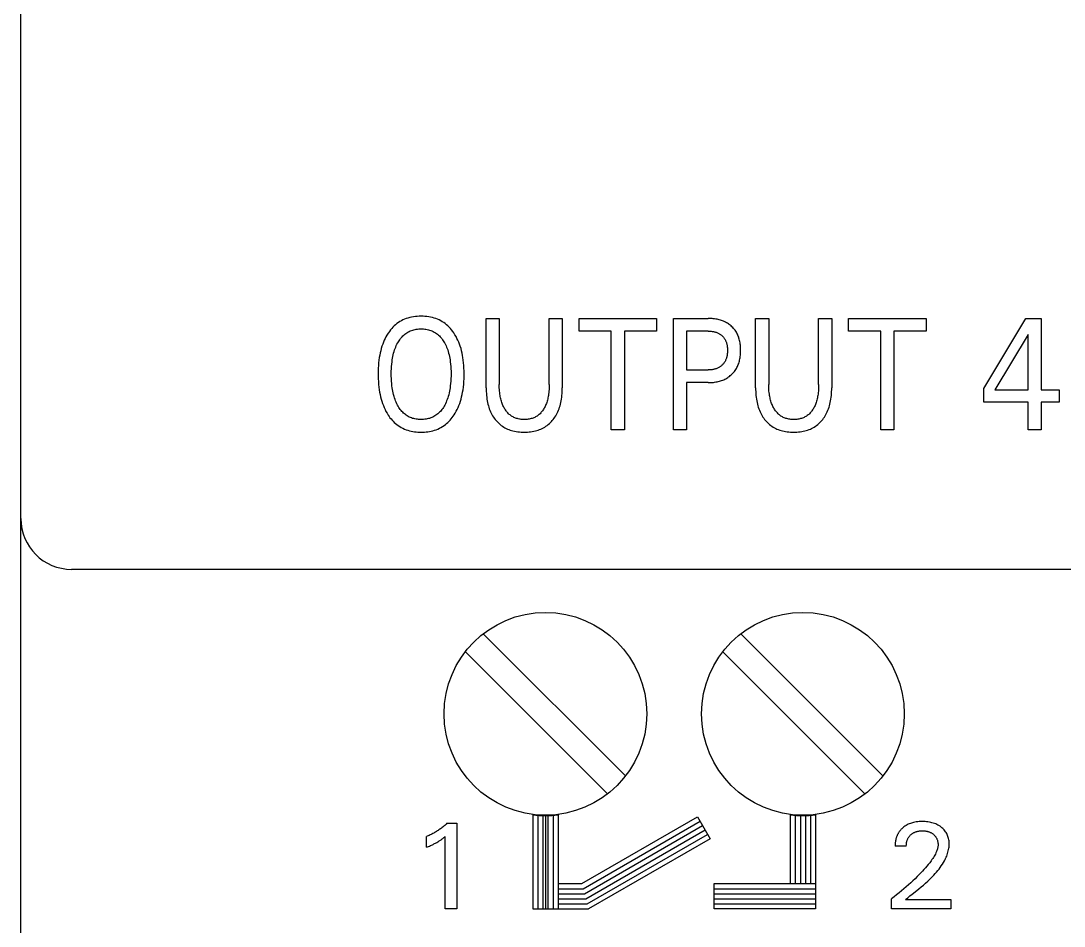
# Model space of a CAD drawing. Extents: x 0 to 420, y 0 to 297.
# Drawn here: x 136.8 to 157.38, y 167.63 to 185.49 of the extents above; entities that cross this region are included whole.
import ezdxf

# ---------------------------------------------------------------- set-up
doc = ezdxf.new("R2010")
doc.units = 0
doc.header["$LTSCALE"] = 23.1
doc.layers.add('10000_FRONT', color=7, linetype='CONTINUOUS')

msp = doc.modelspace()

# ---------------------------------------------------------------- linework, layer by layer
at = {"layer": '10000_FRONT', "color": 7, "linetype": 'CONTINUOUS'}
for p, q in [((136.798, 164.673), (136.798, 252.673)), ((144.219, 179.521), (144.191, 179.499)), ((144.247, 179.541), (144.219, 179.521)), ((144.276, 179.56), (144.247, 179.541)), ((144.306, 179.577), (144.276, 179.56)), ((144.337, 179.592), (144.306, 179.577)), ((144.369, 179.606), (144.337, 179.592)), ((144.401, 179.619), (144.369, 179.606)), ((144.434, 179.63), (144.401, 179.619)), ((144.471, 179.64), (144.434, 179.63)), ((144.507, 179.649), (144.471, 179.64)), ((144.544, 179.655), (144.507, 179.649)), ((144.582, 179.66), (144.544, 179.655)), ((144.619, 179.664), (144.582, 179.66)), ((144.657, 179.666), (144.619, 179.664)), ((144.695, 179.666), (144.657, 179.666)), ((144.733, 179.666), (144.695, 179.666)), ((144.77, 179.664), (144.733, 179.666)), ((144.808, 179.66), (144.77, 179.664)), ((144.845, 179.655), (144.808, 179.66)), ((144.882, 179.648), (144.845, 179.655)), ((144.918, 179.64), (144.882, 179.648)), ((144.954, 179.63), (144.918, 179.64)), ((144.987, 179.619), (144.954, 179.63)), ((145.02, 179.606), (144.987, 179.619)), ((145.051, 179.592), (145.02, 179.606)), ((145.082, 179.576), (145.051, 179.592)), ((145.112, 179.559), (145.082, 179.576)), ((145.141, 179.54), (145.112, 179.559)), ((145.169, 179.52), (145.141, 179.54)), ((145.197, 179.498), (145.169, 179.52)), ((145.978, 178.252), (145.978, 179.623)), ((145.978, 179.623), (146.237, 179.623)), ((146.237, 179.623), (146.237, 178.318)), ((147.223, 178.318), (147.223, 179.623)), ((147.223, 179.623), (147.48, 179.623)), ((147.48, 179.623), (147.48, 178.252)), ((147.814, 179.373), (147.814, 179.623)), ((147.814, 179.623), (149.341, 179.623)), ((149.341, 179.623), (149.341, 179.373)), ((149.672, 177.423), (149.672, 179.623)), ((149.672, 179.623), (150.36, 179.623)), ((150.385, 179.622), (150.36, 179.623)), ((150.41, 179.621), (150.385, 179.622)), ((150.435, 179.62), (150.41, 179.621)), ((150.46, 179.618), (150.435, 179.62)), ((150.485, 179.615), (150.46, 179.618)), ((150.51, 179.611), (150.485, 179.615)), ((150.535, 179.606), (150.51, 179.611)), ((150.557, 179.602), (150.535, 179.606)), ((150.579, 179.596), (150.557, 179.602)), ((150.6, 179.59), (150.579, 179.596)), ((150.622, 179.583), (150.6, 179.59)), ((150.643, 179.575), (150.622, 179.583)), ((150.664, 179.567), (150.643, 179.575)), ((150.685, 179.558), (150.664, 179.567)), ((150.704, 179.548), (150.685, 179.558)), ((150.722, 179.538), (150.704, 179.548)), ((150.741, 179.527), (150.722, 179.538)), ((150.759, 179.515), (150.741, 179.527)), ((150.776, 179.503), (150.759, 179.515)), ((150.793, 179.49), (150.776, 179.503)), ((151.295, 178.252), (151.295, 179.623)), ((151.295, 179.623), (151.554, 179.623)), ((151.554, 179.623), (151.554, 178.318)), ((152.539, 178.318), (152.539, 179.623)), ((152.539, 179.623), (152.797, 179.623)), ((152.797, 179.623), (152.797, 178.252)), ((153.131, 179.373), (153.131, 179.623)), ((153.131, 179.623), (154.658, 179.623)), ((154.658, 179.623), (154.658, 179.373)), ((155.795, 178.238), (156.629, 179.623)), ((156.629, 179.623), (156.928, 179.623)), ((156.928, 179.623), (156.928, 178.213)), ((144.021, 179.296), (144.002, 179.262)), ((144.042, 179.329), (144.021, 179.296)), ((144.049, 179.339), (144.042, 179.329)), ((144.069, 179.368), (144.049, 179.339)), ((144.091, 179.396), (144.069, 179.368)), ((144.114, 179.424), (144.091, 179.396)), ((144.139, 179.45), (144.114, 179.424)), ((144.164, 179.475), (144.139, 179.45)), ((144.191, 179.499), (144.164, 179.475)), ((144.352, 179.295), (144.372, 179.311)), ((144.372, 179.311), (144.393, 179.327)), ((144.393, 179.327), (144.414, 179.341)), ((144.414, 179.341), (144.436, 179.354)), ((144.436, 179.354), (144.459, 179.366)), ((144.459, 179.366), (144.482, 179.377)), ((144.482, 179.377), (144.506, 179.386)), ((144.506, 179.386), (144.529, 179.394)), ((144.529, 179.394), (144.552, 179.4)), ((144.552, 179.4), (144.575, 179.406)), ((144.575, 179.406), (144.599, 179.41)), ((144.599, 179.41), (144.623, 179.413)), ((144.623, 179.413), (144.647, 179.415)), ((144.647, 179.415), (144.671, 179.416)), ((144.671, 179.416), (144.695, 179.417)), ((144.695, 179.417), (144.719, 179.416)), ((144.719, 179.416), (144.743, 179.415)), ((144.743, 179.415), (144.767, 179.413)), ((144.767, 179.413), (144.791, 179.41)), ((144.791, 179.41), (144.815, 179.406)), ((144.815, 179.406), (144.839, 179.4)), ((144.839, 179.4), (144.862, 179.394)), ((144.862, 179.394), (144.885, 179.386)), ((144.885, 179.386), (144.909, 179.377)), ((144.909, 179.377), (144.932, 179.366)), ((144.932, 179.366), (144.955, 179.354)), ((144.955, 179.354), (144.977, 179.341)), ((144.977, 179.341), (144.999, 179.327)), ((144.999, 179.327), (145.019, 179.311)), ((145.019, 179.311), (145.039, 179.295)), ((145.224, 179.474), (145.197, 179.498)), ((145.25, 179.449), (145.224, 179.474)), ((145.274, 179.422), (145.25, 179.449)), ((145.297, 179.395), (145.274, 179.422)), ((145.319, 179.367), (145.297, 179.395)), ((145.34, 179.337), (145.319, 179.367)), ((145.363, 179.302), (145.34, 179.337)), ((145.384, 179.267), (145.363, 179.302)), ((148.448, 179.373), (147.814, 179.373)), ((148.448, 177.423), (148.448, 179.373)), ((148.707, 179.373), (148.707, 177.423)), ((149.341, 179.373), (148.707, 179.373)), ((149.931, 179.373), (149.931, 178.606)), ((150.36, 179.373), (149.931, 179.373)), ((150.36, 179.373), (150.375, 179.373)), ((150.375, 179.373), (150.391, 179.372)), ((150.391, 179.372), (150.406, 179.372)), ((150.406, 179.372), (150.421, 179.37)), ((150.421, 179.37), (150.436, 179.368)), ((150.436, 179.368), (150.451, 179.366)), ((150.451, 179.366), (150.466, 179.363)), ((150.466, 179.363), (150.479, 179.36)), ((150.479, 179.36), (150.492, 179.357)), ((150.492, 179.357), (150.505, 179.353)), ((150.505, 179.353), (150.518, 179.349)), ((150.518, 179.349), (150.531, 179.344)), ((150.531, 179.344), (150.543, 179.339)), ((150.543, 179.339), (150.556, 179.334)), ((150.556, 179.334), (150.567, 179.328)), ((150.567, 179.328), (150.578, 179.322)), ((150.578, 179.322), (150.589, 179.315)), ((150.589, 179.315), (150.6, 179.308)), ((150.6, 179.308), (150.61, 179.301)), ((150.61, 179.301), (150.62, 179.293)), ((150.81, 179.476), (150.793, 179.49)), ((150.827, 179.46), (150.81, 179.476)), ((150.844, 179.444), (150.827, 179.46)), ((150.86, 179.426), (150.844, 179.444)), ((150.875, 179.408), (150.86, 179.426)), ((150.889, 179.389), (150.875, 179.408)), ((150.903, 179.37), (150.889, 179.389)), ((150.915, 179.35), (150.903, 179.37)), ((150.926, 179.331), (150.915, 179.35)), ((150.936, 179.312), (150.926, 179.331)), ((150.945, 179.292), (150.936, 179.312)), ((153.765, 179.373), (153.131, 179.373)), ((153.765, 177.423), (153.765, 179.373)), ((154.024, 179.373), (154.024, 177.423)), ((154.658, 179.373), (154.024, 179.373)), ((156.675, 179.309), (156.016, 178.213)), ((156.675, 178.213), (156.675, 179.309)), ((143.937, 179.118), (143.922, 179.074)), ((143.951, 179.155), (143.937, 179.118)), ((143.967, 179.191), (143.951, 179.155)), ((143.983, 179.227), (143.967, 179.191)), ((144.002, 179.262), (143.983, 179.227)), ((144.206, 179.088), (144.219, 179.115)), ((144.219, 179.115), (144.234, 179.142)), ((144.234, 179.142), (144.246, 179.163)), ((144.246, 179.163), (144.259, 179.184)), ((144.259, 179.184), (144.272, 179.204)), ((144.272, 179.204), (144.287, 179.224)), ((144.287, 179.224), (144.302, 179.243)), ((144.302, 179.243), (144.318, 179.261)), ((144.318, 179.261), (144.335, 179.278)), ((144.335, 179.278), (144.352, 179.295)), ((145.039, 179.295), (145.057, 179.278)), ((145.057, 179.278), (145.073, 179.261)), ((145.073, 179.261), (145.089, 179.243)), ((145.089, 179.243), (145.105, 179.224)), ((145.105, 179.224), (145.119, 179.204)), ((145.119, 179.204), (145.133, 179.184)), ((145.133, 179.184), (145.146, 179.163)), ((145.146, 179.163), (145.158, 179.142)), ((145.158, 179.142), (145.162, 179.135)), ((145.162, 179.135), (145.175, 179.109)), ((145.175, 179.109), (145.188, 179.082)), ((145.403, 179.23), (145.384, 179.267)), ((145.421, 179.193), (145.403, 179.23)), ((145.438, 179.155), (145.421, 179.193)), ((145.453, 179.116), (145.438, 179.155)), ((145.468, 179.073), (145.453, 179.116)), ((150.62, 179.293), (150.63, 179.284)), ((150.63, 179.284), (150.64, 179.275)), ((150.64, 179.275), (150.65, 179.264)), ((150.65, 179.264), (150.659, 179.254)), ((150.659, 179.254), (150.668, 179.243)), ((150.668, 179.243), (150.677, 179.231)), ((150.677, 179.231), (150.684, 179.22)), ((150.684, 179.22), (150.692, 179.208)), ((150.692, 179.208), (150.698, 179.196)), ((150.698, 179.196), (150.704, 179.184)), ((150.704, 179.184), (150.709, 179.172)), ((150.709, 179.172), (150.714, 179.16)), ((150.714, 179.16), (150.718, 179.148)), ((150.718, 179.148), (150.722, 179.136)), ((150.722, 179.136), (150.726, 179.123)), ((150.726, 179.123), (150.729, 179.11)), ((150.729, 179.11), (150.732, 179.094)), ((150.732, 179.094), (150.735, 179.077)), ((150.953, 179.272), (150.945, 179.292)), ((150.961, 179.252), (150.953, 179.272)), ((150.967, 179.232), (150.961, 179.252)), ((150.973, 179.211), (150.967, 179.232)), ((150.979, 179.19), (150.973, 179.211)), ((150.984, 179.166), (150.979, 179.19)), ((150.988, 179.142), (150.984, 179.166)), ((150.992, 179.118), (150.988, 179.142)), ((150.995, 179.094), (150.992, 179.118)), ((150.997, 179.069), (150.995, 179.094)), ((143.878, 178.896), (143.87, 178.85)), ((143.886, 178.941), (143.878, 178.896)), ((143.897, 178.986), (143.886, 178.941)), ((143.909, 179.03), (143.897, 178.986)), ((143.922, 179.074), (143.909, 179.03)), ((144.138, 178.872), (144.145, 178.906)), ((144.145, 178.906), (144.153, 178.94)), ((144.153, 178.94), (144.163, 178.973)), ((144.163, 178.973), (144.172, 179.002)), ((144.172, 179.002), (144.183, 179.031)), ((144.183, 179.031), (144.194, 179.059)), ((144.194, 179.059), (144.206, 179.088)), ((145.188, 179.082), (145.199, 179.056)), ((145.199, 179.056), (145.21, 179.028)), ((145.21, 179.028), (145.22, 179.001)), ((145.22, 179.001), (145.228, 178.973)), ((145.228, 178.973), (145.238, 178.94)), ((145.238, 178.94), (145.246, 178.906)), ((145.246, 178.906), (145.254, 178.872)), ((145.482, 179.029), (145.468, 179.073)), ((145.494, 178.984), (145.482, 179.029)), ((145.504, 178.939), (145.494, 178.984)), ((145.513, 178.894), (145.504, 178.939)), ((145.521, 178.849), (145.513, 178.894)), ((150.732, 178.891), (150.729, 178.874)), ((150.735, 178.908), (150.732, 178.891)), ((150.735, 179.077), (150.737, 179.06)), ((150.737, 178.925), (150.735, 178.908)), ((150.737, 179.06), (150.739, 179.044)), ((150.739, 178.942), (150.737, 178.925)), ((150.739, 179.044), (150.74, 179.027)), ((150.74, 178.959), (150.739, 178.942)), ((150.74, 179.027), (150.741, 179.01)), ((150.741, 178.976), (150.74, 178.959)), ((150.741, 179.01), (150.741, 178.993)), ((150.741, 178.993), (150.741, 178.976)), ((150.992, 178.872), (150.995, 178.897)), ((150.995, 178.897), (150.997, 178.921)), ((150.999, 179.045), (150.997, 179.069)), ((150.997, 178.921), (150.999, 178.946)), ((151, 179.02), (150.999, 179.045)), ((150.999, 178.946), (151, 178.971)), ((151, 178.996), (151, 179.02)), ((151, 178.971), (151, 178.996)), ((143.853, 178.694), (143.85, 178.641)), ((143.857, 178.746), (143.853, 178.694)), ((143.863, 178.798), (143.857, 178.746)), ((143.87, 178.85), (143.863, 178.798)), ((144.111, 178.675), (144.115, 178.722)), ((144.115, 178.722), (144.121, 178.77)), ((144.121, 178.77), (144.125, 178.804)), ((144.125, 178.804), (144.131, 178.838)), ((144.131, 178.838), (144.138, 178.872)), ((145.254, 178.872), (145.26, 178.838)), ((145.26, 178.838), (145.266, 178.804)), ((145.266, 178.804), (145.271, 178.77)), ((145.271, 178.77), (145.276, 178.722)), ((145.276, 178.722), (145.28, 178.675)), ((145.528, 178.797), (145.521, 178.849)), ((145.534, 178.745), (145.528, 178.797)), ((145.539, 178.693), (145.534, 178.745)), ((145.541, 178.641), (145.539, 178.693)), ((150.611, 178.681), (150.601, 178.674)), ((150.622, 178.69), (150.611, 178.681)), ((150.631, 178.698), (150.622, 178.69)), ((150.641, 178.708), (150.631, 178.698)), ((150.651, 178.718), (150.641, 178.708)), ((150.66, 178.729), (150.651, 178.718)), ((150.669, 178.74), (150.66, 178.729)), ((150.677, 178.752), (150.669, 178.74)), ((150.685, 178.764), (150.677, 178.752)), ((150.692, 178.776), (150.685, 178.764)), ((150.698, 178.787), (150.692, 178.776)), ((150.704, 178.799), (150.698, 178.787)), ((150.709, 178.811), (150.704, 178.799)), ((150.714, 178.824), (150.709, 178.811)), ((150.718, 178.836), (150.714, 178.824)), ((150.722, 178.849), (150.718, 178.836)), ((150.726, 178.861), (150.722, 178.849)), ((150.729, 178.874), (150.726, 178.861)), ((150.937, 178.675), (150.946, 178.695)), ((150.946, 178.695), (150.954, 178.715)), ((150.954, 178.715), (150.961, 178.736)), ((150.961, 178.736), (150.968, 178.757)), ((150.968, 178.757), (150.974, 178.778)), ((150.974, 178.778), (150.979, 178.799)), ((150.979, 178.799), (150.984, 178.823)), ((150.984, 178.823), (150.989, 178.848)), ((150.989, 178.848), (150.992, 178.872)), ((143.85, 178.641), (143.848, 178.589)), ((143.848, 178.589), (143.848, 178.536)), ((143.848, 178.536), (143.848, 178.482)), ((143.848, 178.482), (143.85, 178.429)), ((144.106, 178.533), (144.107, 178.58)), ((144.107, 178.485), (144.106, 178.533)), ((144.107, 178.58), (144.108, 178.628)), ((144.108, 178.436), (144.107, 178.485)), ((144.108, 178.628), (144.111, 178.675)), ((145.28, 178.675), (145.283, 178.628)), ((145.283, 178.628), (145.285, 178.58)), ((145.285, 178.484), (145.283, 178.436)), ((145.285, 178.58), (145.285, 178.533)), ((145.285, 178.533), (145.285, 178.484)), ((145.543, 178.588), (145.541, 178.641)), ((145.542, 178.429), (145.543, 178.482)), ((145.544, 178.536), (145.543, 178.588)), ((145.543, 178.482), (145.544, 178.536)), ((149.931, 178.606), (150.36, 178.606)), ((150.376, 178.606), (150.36, 178.606)), ((150.391, 178.607), (150.376, 178.606)), ((150.406, 178.608), (150.391, 178.607)), ((150.421, 178.609), (150.406, 178.608)), ((150.437, 178.611), (150.421, 178.609)), ((150.452, 178.613), (150.437, 178.611)), ((150.467, 178.616), (150.452, 178.613)), ((150.48, 178.619), (150.467, 178.616)), ((150.493, 178.623), (150.48, 178.619)), ((150.506, 178.627), (150.493, 178.623)), ((150.519, 178.631), (150.506, 178.627)), ((150.532, 178.636), (150.519, 178.631)), ((150.545, 178.641), (150.532, 178.636)), ((150.557, 178.647), (150.545, 178.641)), ((150.568, 178.653), (150.557, 178.647)), ((150.58, 178.659), (150.568, 178.653)), ((150.591, 178.666), (150.58, 178.659)), ((150.601, 178.674), (150.591, 178.666)), ((150.762, 178.468), (150.779, 178.48)), ((150.779, 178.48), (150.796, 178.494)), ((150.796, 178.494), (150.812, 178.508)), ((150.812, 178.508), (150.829, 178.524)), ((150.829, 178.524), (150.846, 178.541)), ((150.846, 178.541), (150.862, 178.559)), ((150.862, 178.559), (150.877, 178.577)), ((150.877, 178.577), (150.891, 178.596)), ((150.891, 178.596), (150.904, 178.616)), ((150.904, 178.616), (150.916, 178.636)), ((150.916, 178.636), (150.927, 178.655)), ((150.927, 178.655), (150.937, 178.675)), ((143.85, 178.429), (143.853, 178.376)), ((143.853, 178.376), (143.857, 178.322)), ((143.857, 178.322), (143.862, 178.269)), ((143.862, 178.269), (143.869, 178.216)), ((144.111, 178.388), (144.108, 178.436)), ((144.115, 178.34), (144.111, 178.388)), ((144.12, 178.292), (144.115, 178.34)), ((144.125, 178.257), (144.12, 178.292)), ((145.271, 178.291), (145.266, 178.256)), ((145.276, 178.339), (145.271, 178.291)), ((145.28, 178.388), (145.276, 178.339)), ((145.283, 178.436), (145.28, 178.388)), ((145.522, 178.216), (145.529, 178.269)), ((145.529, 178.269), (145.535, 178.323)), ((145.535, 178.323), (145.539, 178.376)), ((145.539, 178.376), (145.542, 178.429)), ((146.237, 178.286), (146.237, 178.318)), ((146.238, 178.254), (146.237, 178.286)), ((147.222, 178.286), (147.221, 178.254)), ((147.223, 178.318), (147.222, 178.286)), ((149.931, 178.357), (149.931, 177.423)), ((150.36, 178.357), (149.931, 178.357)), ((150.36, 178.357), (150.386, 178.357)), ((150.386, 178.357), (150.411, 178.358)), ((150.411, 178.358), (150.436, 178.359)), ((150.436, 178.359), (150.462, 178.362)), ((150.462, 178.362), (150.487, 178.365)), ((150.487, 178.365), (150.512, 178.369)), ((150.512, 178.369), (150.537, 178.373)), ((150.537, 178.373), (150.559, 178.378)), ((150.559, 178.378), (150.581, 178.384)), ((150.581, 178.384), (150.603, 178.39)), ((150.603, 178.39), (150.625, 178.398)), ((150.625, 178.398), (150.646, 178.406)), ((150.646, 178.406), (150.667, 178.414)), ((150.667, 178.414), (150.687, 178.424)), ((150.687, 178.424), (150.707, 178.434)), ((150.707, 178.434), (150.725, 178.444)), ((150.725, 178.444), (150.744, 178.456)), ((150.744, 178.456), (150.762, 178.468)), ((151.554, 178.286), (151.554, 178.318)), ((151.555, 178.254), (151.554, 178.286)), ((152.539, 178.286), (152.538, 178.254)), ((152.539, 178.318), (152.539, 178.286)), ((143.869, 178.216), (143.877, 178.17)), ((143.877, 178.17), (143.886, 178.124)), ((143.886, 178.124), (143.896, 178.078)), ((143.896, 178.078), (143.907, 178.033)), ((144.13, 178.222), (144.125, 178.257)), ((144.137, 178.188), (144.13, 178.222)), ((144.144, 178.153), (144.137, 178.188)), ((144.152, 178.119), (144.144, 178.153)), ((144.162, 178.085), (144.152, 178.119)), ((144.171, 178.055), (144.162, 178.085)), ((145.23, 178.084), (145.22, 178.055)), ((145.239, 178.118), (145.23, 178.084)), ((145.247, 178.153), (145.239, 178.118)), ((145.255, 178.187), (145.247, 178.153)), ((145.261, 178.222), (145.255, 178.187)), ((145.266, 178.256), (145.261, 178.222)), ((145.484, 178.033), (145.495, 178.079)), ((145.495, 178.079), (145.505, 178.124)), ((145.505, 178.124), (145.514, 178.17)), ((145.514, 178.17), (145.522, 178.216)), ((145.978, 178.252), (145.979, 178.215)), ((145.979, 178.215), (145.98, 178.179)), ((145.98, 178.179), (145.982, 178.142)), ((145.982, 178.142), (145.985, 178.105)), ((145.985, 178.105), (145.989, 178.068)), ((145.989, 178.068), (145.994, 178.032)), ((146.24, 178.223), (146.238, 178.254)), ((146.242, 178.191), (146.24, 178.223)), ((146.246, 178.159), (146.242, 178.191)), ((146.25, 178.128), (146.246, 178.159)), ((146.253, 178.104), (146.25, 178.128)), ((146.257, 178.081), (146.253, 178.104)), ((146.262, 178.058), (146.257, 178.081)), ((147.203, 178.08), (147.198, 178.057)), ((147.207, 178.104), (147.203, 178.08)), ((147.21, 178.127), (147.207, 178.104)), ((147.214, 178.159), (147.21, 178.127)), ((147.217, 178.191), (147.214, 178.159)), ((147.22, 178.222), (147.217, 178.191)), ((147.221, 178.254), (147.22, 178.222)), ((147.464, 178.032), (147.469, 178.068)), ((147.469, 178.068), (147.473, 178.105)), ((147.473, 178.105), (147.476, 178.142)), ((147.476, 178.142), (147.478, 178.179)), ((147.478, 178.179), (147.48, 178.215)), ((147.48, 178.215), (147.48, 178.252)), ((151.295, 178.252), (151.295, 178.215)), ((151.295, 178.215), (151.297, 178.179)), ((151.297, 178.179), (151.299, 178.142)), ((151.299, 178.142), (151.302, 178.105)), ((151.302, 178.105), (151.306, 178.068)), ((151.306, 178.068), (151.311, 178.032)), ((151.557, 178.223), (151.555, 178.254)), ((151.559, 178.191), (151.557, 178.223)), ((151.562, 178.159), (151.559, 178.191)), ((151.566, 178.128), (151.562, 178.159)), ((151.57, 178.104), (151.566, 178.128)), ((151.574, 178.081), (151.57, 178.104)), ((151.579, 178.058), (151.574, 178.081)), ((152.519, 178.08), (152.515, 178.057)), ((152.523, 178.104), (152.519, 178.08)), ((152.527, 178.127), (152.523, 178.104)), ((152.531, 178.159), (152.527, 178.127)), ((152.534, 178.191), (152.531, 178.159)), ((152.536, 178.222), (152.534, 178.191)), ((152.538, 178.254), (152.536, 178.222)), ((152.781, 178.032), (152.786, 178.068)), ((152.786, 178.068), (152.79, 178.105)), ((152.79, 178.105), (152.793, 178.142)), ((152.793, 178.142), (152.795, 178.179)), ((152.795, 178.179), (152.796, 178.215)), ((152.796, 178.215), (152.797, 178.252)), ((155.795, 177.973), (155.795, 178.238)), ((156.016, 178.213), (156.675, 178.213)), ((156.928, 178.213), (157.286, 178.213)), ((157.286, 178.213), (157.286, 177.973)), ((143.907, 178.033), (143.921, 177.988)), ((143.921, 177.988), (143.935, 177.943)), ((143.935, 177.943), (143.95, 177.904)), ((143.95, 177.904), (143.966, 177.865)), ((143.966, 177.865), (143.983, 177.827)), ((144.181, 178.026), (144.171, 178.055)), ((144.192, 177.997), (144.181, 178.026)), ((144.204, 177.968), (144.192, 177.997)), ((144.217, 177.94), (144.204, 177.968)), ((144.231, 177.912), (144.217, 177.94)), ((144.243, 177.891), (144.231, 177.912)), ((144.256, 177.869), (144.243, 177.891)), ((144.269, 177.849), (144.256, 177.869)), ((145.135, 177.869), (145.122, 177.849)), ((145.148, 177.891), (145.135, 177.869)), ((145.16, 177.912), (145.148, 177.891)), ((145.174, 177.94), (145.16, 177.912)), ((145.187, 177.968), (145.174, 177.94)), ((145.199, 177.997), (145.187, 177.968)), ((145.21, 178.026), (145.199, 177.997)), ((145.22, 178.055), (145.21, 178.026)), ((145.407, 177.828), (145.425, 177.866)), ((145.425, 177.866), (145.441, 177.905)), ((145.441, 177.905), (145.456, 177.944)), ((145.456, 177.944), (145.47, 177.988)), ((145.47, 177.988), (145.484, 178.033)), ((145.994, 178.032), (146, 177.995)), ((146, 177.995), (146.006, 177.964)), ((146.006, 177.964), (146.014, 177.933)), ((146.014, 177.933), (146.022, 177.901)), ((146.022, 177.901), (146.031, 177.871)), ((146.031, 177.871), (146.041, 177.84)), ((146.267, 178.035), (146.262, 178.058)), ((146.273, 178.012), (146.267, 178.035)), ((146.28, 177.989), (146.273, 178.012)), ((146.287, 177.966), (146.28, 177.989)), ((146.294, 177.946), (146.287, 177.966)), ((146.302, 177.927), (146.294, 177.946)), ((146.31, 177.907), (146.302, 177.927)), ((146.319, 177.888), (146.31, 177.907)), ((146.329, 177.869), (146.319, 177.888)), ((146.339, 177.851), (146.329, 177.869)), ((147.132, 177.869), (147.122, 177.851)), ((147.142, 177.888), (147.132, 177.869)), ((147.15, 177.907), (147.142, 177.888)), ((147.159, 177.926), (147.15, 177.907)), ((147.166, 177.946), (147.159, 177.926)), ((147.173, 177.966), (147.166, 177.946)), ((147.18, 177.988), (147.173, 177.966)), ((147.187, 178.011), (147.18, 177.988)), ((147.193, 178.034), (147.187, 178.011)), ((147.198, 178.057), (147.193, 178.034)), ((147.417, 177.84), (147.427, 177.871)), ((147.427, 177.871), (147.436, 177.901)), ((147.436, 177.901), (147.445, 177.933)), ((147.445, 177.933), (147.452, 177.964)), ((147.452, 177.964), (147.458, 177.995)), ((147.458, 177.995), (147.464, 178.032)), ((151.311, 178.032), (151.317, 177.995)), ((151.317, 177.995), (151.323, 177.964)), ((151.323, 177.964), (151.33, 177.933)), ((151.33, 177.933), (151.339, 177.901)), ((151.339, 177.901), (151.348, 177.871)), ((151.348, 177.871), (151.358, 177.84)), ((151.584, 178.035), (151.579, 178.058)), ((151.59, 178.012), (151.584, 178.035)), ((151.596, 177.989), (151.59, 178.012)), ((151.604, 177.966), (151.596, 177.989)), ((151.611, 177.946), (151.604, 177.966)), ((151.619, 177.927), (151.611, 177.946)), ((151.627, 177.907), (151.619, 177.927)), ((151.636, 177.888), (151.627, 177.907)), ((151.645, 177.869), (151.636, 177.888)), ((151.655, 177.851), (151.645, 177.869)), ((152.449, 177.869), (152.439, 177.851)), ((152.458, 177.888), (152.449, 177.869)), ((152.467, 177.907), (152.458, 177.888)), ((152.475, 177.926), (152.467, 177.907)), ((152.483, 177.946), (152.475, 177.926)), ((152.49, 177.966), (152.483, 177.946)), ((152.497, 177.988), (152.49, 177.966)), ((152.504, 178.011), (152.497, 177.988)), ((152.509, 178.034), (152.504, 178.011)), ((152.515, 178.057), (152.509, 178.034)), ((152.733, 177.84), (152.744, 177.871)), ((152.744, 177.871), (152.753, 177.901)), ((152.753, 177.901), (152.761, 177.933)), ((152.761, 177.933), (152.769, 177.964)), ((152.769, 177.964), (152.775, 177.995)), ((152.775, 177.995), (152.781, 178.032)), ((156.675, 177.973), (155.795, 177.973)), ((156.675, 177.423), (156.675, 177.973)), ((156.928, 177.973), (156.928, 177.423)), ((157.286, 177.973), (156.928, 177.973)), ((143.983, 177.827), (144.002, 177.79)), ((144.002, 177.79), (144.023, 177.753)), ((144.023, 177.753), (144.045, 177.717)), ((144.045, 177.717), (144.063, 177.691)), ((144.063, 177.691), (144.081, 177.665)), ((144.081, 177.665), (144.101, 177.64)), ((144.284, 177.828), (144.269, 177.849)), ((144.299, 177.809), (144.284, 177.828)), ((144.315, 177.79), (144.299, 177.809)), ((144.332, 177.772), (144.315, 177.79)), ((144.349, 177.755), (144.332, 177.772)), ((144.367, 177.74), (144.349, 177.755)), ((144.384, 177.725), (144.367, 177.74)), ((144.403, 177.712), (144.384, 177.725)), ((144.422, 177.7), (144.403, 177.712)), ((144.442, 177.688), (144.422, 177.7)), ((144.462, 177.678), (144.442, 177.688)), ((144.483, 177.668), (144.462, 177.678)), ((144.504, 177.66), (144.483, 177.668)), ((144.527, 177.652), (144.504, 177.66)), ((144.55, 177.646), (144.527, 177.652)), ((144.863, 177.652), (144.84, 177.646)), ((144.886, 177.66), (144.863, 177.652)), ((144.907, 177.668), (144.886, 177.66)), ((144.928, 177.678), (144.907, 177.668)), ((144.948, 177.688), (144.928, 177.678)), ((144.968, 177.7), (144.948, 177.688)), ((144.988, 177.712), (144.968, 177.7)), ((145.006, 177.725), (144.988, 177.712)), ((145.024, 177.74), (145.006, 177.725)), ((145.041, 177.755), (145.024, 177.74)), ((145.059, 177.772), (145.041, 177.755)), ((145.076, 177.79), (145.059, 177.772)), ((145.092, 177.809), (145.076, 177.79)), ((145.107, 177.828), (145.092, 177.809)), ((145.122, 177.849), (145.107, 177.828)), ((145.289, 177.642), (145.308, 177.667)), ((145.308, 177.667), (145.327, 177.692)), ((145.327, 177.692), (145.345, 177.719)), ((145.345, 177.719), (145.368, 177.755)), ((145.368, 177.755), (145.388, 177.791)), ((145.388, 177.791), (145.407, 177.828)), ((146.041, 177.84), (146.053, 177.81)), ((146.053, 177.81), (146.066, 177.781)), ((146.066, 177.781), (146.078, 177.754)), ((146.078, 177.754), (146.092, 177.728)), ((146.092, 177.728), (146.106, 177.703)), ((146.106, 177.703), (146.122, 177.678)), ((146.122, 177.678), (146.138, 177.654)), ((146.138, 177.654), (146.156, 177.63)), ((146.35, 177.833), (146.339, 177.851)), ((146.36, 177.817), (146.35, 177.833)), ((146.371, 177.801), (146.36, 177.817)), ((146.382, 177.786), (146.371, 177.801)), ((146.394, 177.772), (146.382, 177.786)), ((146.407, 177.758), (146.394, 177.772)), ((146.42, 177.744), (146.407, 177.758)), ((146.434, 177.731), (146.42, 177.744)), ((146.449, 177.719), (146.434, 177.731)), ((146.463, 177.708), (146.449, 177.719)), ((146.478, 177.698), (146.463, 177.708)), ((146.493, 177.688), (146.478, 177.698)), ((146.509, 177.679), (146.493, 177.688)), ((146.525, 177.671), (146.509, 177.679)), ((146.542, 177.664), (146.525, 177.671)), ((146.558, 177.657), (146.542, 177.664)), ((146.576, 177.651), (146.558, 177.657)), ((146.594, 177.646), (146.576, 177.651)), ((146.886, 177.651), (146.867, 177.646)), ((146.903, 177.657), (146.886, 177.651)), ((146.92, 177.664), (146.903, 177.657)), ((146.936, 177.671), (146.92, 177.664)), ((146.953, 177.679), (146.936, 177.671)), ((146.968, 177.688), (146.953, 177.679)), ((146.984, 177.698), (146.968, 177.688)), ((146.999, 177.708), (146.984, 177.698)), ((147.013, 177.719), (146.999, 177.708)), ((147.027, 177.731), (147.013, 177.719)), ((147.041, 177.744), (147.027, 177.731)), ((147.054, 177.758), (147.041, 177.744)), ((147.067, 177.772), (147.054, 177.758)), ((147.079, 177.786), (147.067, 177.772)), ((147.09, 177.801), (147.079, 177.786)), ((147.101, 177.817), (147.09, 177.801)), ((147.111, 177.833), (147.101, 177.817)), ((147.122, 177.851), (147.111, 177.833)), ((147.302, 177.63), (147.32, 177.654)), ((147.32, 177.654), (147.336, 177.678)), ((147.336, 177.678), (147.352, 177.703)), ((147.352, 177.703), (147.367, 177.728)), ((147.367, 177.728), (147.38, 177.754)), ((147.38, 177.754), (147.393, 177.781)), ((147.393, 177.781), (147.405, 177.81)), ((147.405, 177.81), (147.417, 177.84)), ((151.358, 177.84), (151.37, 177.81)), ((151.37, 177.81), (151.382, 177.781)), ((151.382, 177.781), (151.395, 177.754)), ((151.395, 177.754), (151.408, 177.728)), ((151.408, 177.728), (151.423, 177.703)), ((151.423, 177.703), (151.439, 177.678)), ((151.439, 177.678), (151.455, 177.654)), ((151.455, 177.654), (151.473, 177.63)), ((151.666, 177.833), (151.655, 177.851)), ((151.677, 177.817), (151.666, 177.833)), ((151.688, 177.801), (151.677, 177.817)), ((151.699, 177.786), (151.688, 177.801)), ((151.711, 177.772), (151.699, 177.786)), ((151.724, 177.758), (151.711, 177.772)), ((151.737, 177.744), (151.724, 177.758)), ((151.751, 177.731), (151.737, 177.744)), ((151.765, 177.719), (151.751, 177.731)), ((151.78, 177.708), (151.765, 177.719)), ((151.795, 177.698), (151.78, 177.708)), ((151.81, 177.688), (151.795, 177.698)), ((151.826, 177.679), (151.81, 177.688)), ((151.842, 177.671), (151.826, 177.679)), ((151.858, 177.664), (151.842, 177.671)), ((151.875, 177.657), (151.858, 177.664)), ((151.892, 177.651), (151.875, 177.657)), ((151.911, 177.646), (151.892, 177.651)), ((152.203, 177.651), (152.184, 177.646)), ((152.22, 177.657), (152.203, 177.651)), ((152.237, 177.664), (152.22, 177.657)), ((152.253, 177.671), (152.237, 177.664)), ((152.269, 177.679), (152.253, 177.671)), ((152.285, 177.688), (152.269, 177.679)), ((152.3, 177.698), (152.285, 177.688)), ((152.315, 177.708), (152.3, 177.698)), ((152.33, 177.719), (152.315, 177.708)), ((152.344, 177.731), (152.33, 177.719)), ((152.358, 177.744), (152.344, 177.731)), ((152.371, 177.758), (152.358, 177.744)), ((152.384, 177.772), (152.371, 177.758)), ((152.395, 177.786), (152.384, 177.772)), ((152.407, 177.801), (152.395, 177.786)), ((152.418, 177.817), (152.407, 177.801)), ((152.428, 177.833), (152.418, 177.817)), ((152.439, 177.851), (152.428, 177.833)), ((152.619, 177.63), (152.637, 177.654)), ((152.637, 177.654), (152.653, 177.678)), ((152.653, 177.678), (152.669, 177.703)), ((152.669, 177.703), (152.683, 177.728)), ((152.683, 177.728), (152.697, 177.754)), ((152.697, 177.754), (152.709, 177.781)), ((152.709, 177.781), (152.722, 177.81)), ((152.722, 177.81), (152.733, 177.84)), ((144.101, 177.64), (144.122, 177.616)), ((144.122, 177.616), (144.144, 177.593)), ((144.144, 177.593), (144.166, 177.571)), ((144.166, 177.571), (144.19, 177.549)), ((144.19, 177.549), (144.215, 177.529)), ((144.215, 177.529), (144.243, 177.509)), ((144.243, 177.509), (144.272, 177.489)), ((144.272, 177.489), (144.303, 177.472)), ((144.303, 177.472), (144.334, 177.456)), ((144.334, 177.456), (144.366, 177.441)), ((144.574, 177.64), (144.55, 177.646)), ((144.598, 177.636), (144.574, 177.64)), ((144.622, 177.633), (144.598, 177.636)), ((144.646, 177.63), (144.622, 177.633)), ((144.671, 177.629), (144.646, 177.63)), ((144.695, 177.628), (144.671, 177.629)), ((144.719, 177.629), (144.695, 177.628)), ((144.744, 177.63), (144.719, 177.629)), ((144.768, 177.633), (144.744, 177.63)), ((144.792, 177.636), (144.768, 177.633)), ((144.816, 177.64), (144.792, 177.636)), ((144.84, 177.646), (144.816, 177.64)), ((145.024, 177.441), (145.056, 177.456)), ((145.056, 177.456), (145.087, 177.472)), ((145.087, 177.472), (145.117, 177.49)), ((145.117, 177.49), (145.147, 177.509)), ((145.147, 177.509), (145.175, 177.53)), ((145.175, 177.53), (145.199, 177.55)), ((145.199, 177.55), (145.223, 177.572)), ((145.223, 177.572), (145.246, 177.594)), ((145.246, 177.594), (145.268, 177.617)), ((145.268, 177.617), (145.289, 177.642)), ((146.156, 177.63), (146.175, 177.607)), ((146.175, 177.607), (146.193, 177.587)), ((146.193, 177.587), (146.213, 177.567)), ((146.213, 177.567), (146.234, 177.547)), ((146.234, 177.547), (146.255, 177.529)), ((146.255, 177.529), (146.277, 177.512)), ((146.277, 177.512), (146.3, 177.496)), ((146.3, 177.496), (146.324, 177.481)), ((146.324, 177.481), (146.348, 177.466)), ((146.348, 177.466), (146.374, 177.453)), ((146.374, 177.453), (146.4, 177.441)), ((146.613, 177.641), (146.594, 177.646)), ((146.633, 177.637), (146.613, 177.641)), ((146.652, 177.634), (146.633, 177.637)), ((146.672, 177.631), (146.652, 177.634)), ((146.691, 177.63), (146.672, 177.631)), ((146.711, 177.629), (146.691, 177.63)), ((146.731, 177.628), (146.711, 177.629)), ((146.75, 177.629), (146.731, 177.628)), ((146.77, 177.63), (146.75, 177.629)), ((146.79, 177.631), (146.77, 177.63)), ((146.809, 177.634), (146.79, 177.631)), ((146.829, 177.637), (146.809, 177.634)), ((146.848, 177.641), (146.829, 177.637)), ((146.867, 177.646), (146.848, 177.641)), ((147.058, 177.441), (147.084, 177.453)), ((147.084, 177.453), (147.11, 177.466)), ((147.11, 177.466), (147.135, 177.481)), ((147.135, 177.481), (147.158, 177.496)), ((147.158, 177.496), (147.181, 177.512)), ((147.181, 177.512), (147.203, 177.529)), ((147.203, 177.529), (147.225, 177.547)), ((147.225, 177.547), (147.245, 177.567)), ((147.245, 177.567), (147.265, 177.587)), ((147.265, 177.587), (147.284, 177.607)), ((147.284, 177.607), (147.302, 177.63)), ((151.473, 177.63), (151.491, 177.607)), ((151.491, 177.607), (151.51, 177.587)), ((151.51, 177.587), (151.53, 177.567)), ((151.53, 177.567), (151.55, 177.547)), ((151.55, 177.547), (151.572, 177.529)), ((151.572, 177.529), (151.594, 177.512)), ((151.594, 177.512), (151.617, 177.496)), ((151.617, 177.496), (151.64, 177.481)), ((151.64, 177.481), (151.665, 177.466)), ((151.665, 177.466), (151.691, 177.453)), ((151.691, 177.453), (151.717, 177.441)), ((151.93, 177.641), (151.911, 177.646)), ((151.949, 177.637), (151.93, 177.641)), ((151.969, 177.634), (151.949, 177.637)), ((151.988, 177.631), (151.969, 177.634)), ((152.008, 177.63), (151.988, 177.631)), ((152.027, 177.629), (152.008, 177.63)), ((152.047, 177.628), (152.027, 177.629)), ((152.067, 177.629), (152.047, 177.628)), ((152.087, 177.63), (152.067, 177.629)), ((152.106, 177.631), (152.087, 177.63)), ((152.126, 177.634), (152.106, 177.631)), ((152.145, 177.637), (152.126, 177.634)), ((152.165, 177.641), (152.145, 177.637)), ((152.184, 177.646), (152.165, 177.641)), ((152.375, 177.441), (152.401, 177.453)), ((152.401, 177.453), (152.427, 177.466)), ((152.427, 177.466), (152.451, 177.481)), ((152.451, 177.481), (152.475, 177.496)), ((152.475, 177.496), (152.498, 177.512)), ((152.498, 177.512), (152.52, 177.529)), ((152.52, 177.529), (152.541, 177.547)), ((152.541, 177.547), (152.562, 177.567)), ((152.562, 177.567), (152.582, 177.587)), ((152.582, 177.587), (152.6, 177.607)), ((152.6, 177.607), (152.619, 177.63)), ((144.366, 177.441), (144.398, 177.428)), ((144.398, 177.428), (144.431, 177.417)), ((144.431, 177.417), (144.464, 177.407)), ((144.464, 177.407), (144.496, 177.399)), ((144.496, 177.399), (144.529, 177.393)), ((144.529, 177.393), (144.562, 177.388)), ((144.562, 177.388), (144.595, 177.384)), ((144.595, 177.384), (144.628, 177.381)), ((144.628, 177.381), (144.662, 177.38)), ((144.662, 177.38), (144.695, 177.379)), ((144.695, 177.379), (144.728, 177.38)), ((144.728, 177.38), (144.762, 177.381)), ((144.762, 177.381), (144.795, 177.384)), ((144.795, 177.384), (144.828, 177.388)), ((144.828, 177.388), (144.861, 177.393)), ((144.861, 177.393), (144.894, 177.4)), ((144.894, 177.4), (144.926, 177.407)), ((144.926, 177.407), (144.958, 177.417)), ((144.958, 177.417), (144.991, 177.428)), ((144.991, 177.428), (145.024, 177.441)), ((146.4, 177.441), (146.426, 177.43)), ((146.426, 177.43), (146.453, 177.421)), ((146.453, 177.421), (146.481, 177.412)), ((146.481, 177.412), (146.508, 177.404)), ((146.508, 177.404), (146.539, 177.397)), ((146.539, 177.397), (146.571, 177.391)), ((146.571, 177.391), (146.602, 177.387)), ((146.602, 177.387), (146.634, 177.383)), ((146.634, 177.383), (146.666, 177.381)), ((146.666, 177.381), (146.697, 177.379)), ((146.697, 177.379), (146.729, 177.379)), ((146.729, 177.379), (146.761, 177.379)), ((146.761, 177.379), (146.793, 177.381)), ((146.793, 177.381), (146.825, 177.383)), ((146.825, 177.383), (146.856, 177.387)), ((146.856, 177.387), (146.888, 177.391)), ((146.888, 177.391), (146.919, 177.397)), ((146.919, 177.397), (146.95, 177.404)), ((146.95, 177.404), (146.978, 177.412)), ((146.978, 177.412), (147.005, 177.421)), ((147.005, 177.421), (147.032, 177.43)), ((147.032, 177.43), (147.058, 177.441)), ((148.707, 177.423), (148.448, 177.423)), ((149.931, 177.423), (149.672, 177.423)), ((151.717, 177.441), (151.743, 177.43)), ((151.743, 177.43), (151.77, 177.421)), ((151.77, 177.421), (151.797, 177.412)), ((151.797, 177.412), (151.825, 177.404)), ((151.825, 177.404), (151.856, 177.397)), ((151.856, 177.397), (151.887, 177.391)), ((151.887, 177.391), (151.919, 177.387)), ((151.919, 177.387), (151.95, 177.383)), ((151.95, 177.383), (151.982, 177.381)), ((151.982, 177.381), (152.014, 177.379)), ((152.014, 177.379), (152.046, 177.379)), ((152.046, 177.379), (152.078, 177.379)), ((152.078, 177.379), (152.109, 177.381)), ((152.109, 177.381), (152.141, 177.383)), ((152.141, 177.383), (152.173, 177.387)), ((152.173, 177.387), (152.204, 177.391)), ((152.204, 177.391), (152.236, 177.397)), ((152.236, 177.397), (152.267, 177.404)), ((152.267, 177.404), (152.294, 177.412)), ((152.294, 177.412), (152.322, 177.421)), ((152.322, 177.421), (152.349, 177.43)), ((152.349, 177.43), (152.375, 177.441)), ((154.024, 177.423), (153.765, 177.423)), ((156.928, 177.423), (156.675, 177.423)), ((207.298, 174.673), (137.798, 174.673)), ((148.727, 170.597), (145.922, 173.402)), ((153.807, 170.597), (151.002, 173.402)), ((145.569, 173.048), (148.373, 170.244)), ((150.649, 173.048), (153.453, 170.244)), ((146.898, 169.83), (146.898, 167.973)), ((146.998, 169.83), (146.998, 167.973)), ((147.098, 169.83), (147.098, 167.973)), ((147.148, 169.83), (147.148, 167.973)), ((147.198, 169.83), (147.198, 167.973)), ((147.298, 169.83), (147.298, 167.973)), ((147.398, 169.83), (147.398, 167.973)), ((151.978, 169.83), (151.978, 168.473)), ((152.078, 169.83), (152.078, 168.473)), ((152.178, 169.83), (152.178, 168.473)), ((152.278, 169.83), (152.278, 168.473)), ((152.378, 169.83), (152.378, 168.473)), ((152.478, 169.83), (152.478, 167.973)), ((145.16, 169.621), (145.144, 169.608)), ((145.175, 169.635), (145.16, 169.621)), ((145.19, 169.649), (145.175, 169.635)), ((145.205, 169.663), (145.19, 169.649)), ((145.205, 169.663), (145.398, 169.663)), ((145.398, 169.663), (145.398, 167.973)), ((147.864, 168.473), (150.148, 169.791)), ((147.89, 168.373), (150.198, 169.705)), ((150.148, 169.791), (150.398, 169.358)), ((154.285, 169.632), (154.263, 169.619)), ((154.308, 169.643), (154.285, 169.632)), ((154.328, 169.652), (154.308, 169.643)), ((154.349, 169.66), (154.328, 169.652)), ((154.37, 169.668), (154.349, 169.66)), ((154.391, 169.674), (154.37, 169.668)), ((154.413, 169.68), (154.391, 169.674)), ((154.435, 169.684), (154.413, 169.68)), ((154.464, 169.689), (154.435, 169.684)), ((154.493, 169.693), (154.464, 169.689)), ((154.522, 169.696), (154.493, 169.693)), ((154.552, 169.697), (154.522, 169.696)), ((154.581, 169.698), (154.552, 169.697)), ((154.61, 169.698), (154.581, 169.698)), ((154.639, 169.696), (154.61, 169.698)), ((154.667, 169.694), (154.639, 169.696)), ((154.696, 169.69), (154.667, 169.694)), ((154.724, 169.686), (154.696, 169.69)), ((154.75, 169.681), (154.724, 169.686)), ((154.775, 169.675), (154.75, 169.681)), ((154.8, 169.668), (154.775, 169.675)), ((154.824, 169.659), (154.8, 169.668)), ((154.848, 169.65), (154.824, 169.659)), ((154.871, 169.64), (154.848, 169.65)), ((154.892, 169.629), (154.871, 169.64)), ((154.913, 169.617), (154.892, 169.629)), ((144.835, 169.417), (144.816, 169.409)), ((144.854, 169.425), (144.835, 169.417)), ((144.872, 169.433), (144.854, 169.425)), ((144.891, 169.442), (144.872, 169.433)), ((144.909, 169.451), (144.891, 169.442)), ((144.927, 169.461), (144.909, 169.451)), ((144.945, 169.47), (144.927, 169.461)), ((144.962, 169.48), (144.945, 169.47)), ((144.98, 169.49), (144.962, 169.48)), ((144.997, 169.501), (144.98, 169.49)), ((145.014, 169.512), (144.997, 169.501)), ((145.031, 169.523), (145.014, 169.512)), ((145.047, 169.534), (145.031, 169.523)), ((145.064, 169.546), (145.047, 169.534)), ((145.08, 169.557), (145.064, 169.546)), ((145.097, 169.57), (145.08, 169.557)), ((145.113, 169.582), (145.097, 169.57)), ((145.129, 169.595), (145.113, 169.582)), ((145.144, 169.608), (145.129, 169.595)), ((147.917, 168.273), (150.248, 169.618)), ((147.944, 168.173), (150.298, 169.532)), ((147.971, 168.073), (150.348, 169.445)), ((154.086, 169.419), (154.082, 169.409)), ((154.09, 169.429), (154.086, 169.419)), ((154.095, 169.439), (154.09, 169.429)), ((154.1, 169.449), (154.095, 169.439)), ((154.105, 169.458), (154.1, 169.449)), ((154.11, 169.468), (154.105, 169.458)), ((154.116, 169.477), (154.11, 169.468)), ((154.122, 169.486), (154.116, 169.477)), ((154.128, 169.495), (154.122, 169.486)), ((154.134, 169.504), (154.128, 169.495)), ((154.141, 169.513), (154.134, 169.504)), ((154.148, 169.521), (154.141, 169.513)), ((154.155, 169.529), (154.148, 169.521)), ((154.162, 169.537), (154.155, 169.529)), ((154.17, 169.545), (154.162, 169.537)), ((154.178, 169.553), (154.17, 169.545)), ((154.185, 169.561), (154.178, 169.553)), ((154.193, 169.568), (154.185, 169.561)), ((154.202, 169.575), (154.193, 169.568)), ((154.208, 169.58), (154.202, 169.575)), ((154.215, 169.586), (154.208, 169.58)), ((154.221, 169.591), (154.215, 169.586)), ((154.242, 169.606), (154.221, 169.591)), ((154.263, 169.619), (154.242, 169.606)), ((154.331, 169.41), (154.339, 169.418)), ((154.339, 169.418), (154.346, 169.426)), ((154.346, 169.426), (154.354, 169.434)), ((154.354, 169.434), (154.362, 169.442)), ((154.362, 169.442), (154.371, 169.449)), ((154.371, 169.449), (154.38, 169.456)), ((154.38, 169.456), (154.389, 169.462)), ((154.389, 169.462), (154.398, 169.468)), ((154.398, 169.468), (154.408, 169.474)), ((154.408, 169.474), (154.418, 169.479)), ((154.418, 169.479), (154.428, 169.484)), ((154.428, 169.484), (154.438, 169.489)), ((154.438, 169.489), (154.449, 169.493)), ((154.449, 169.493), (154.46, 169.497)), ((154.46, 169.497), (154.471, 169.5)), ((154.471, 169.5), (154.482, 169.503)), ((154.482, 169.503), (154.493, 169.506)), ((154.493, 169.506), (154.506, 169.508)), ((154.506, 169.508), (154.518, 169.51)), ((154.518, 169.51), (154.531, 169.512)), ((154.531, 169.512), (154.543, 169.513)), ((154.543, 169.513), (154.556, 169.514)), ((154.556, 169.514), (154.569, 169.515)), ((154.569, 169.515), (154.581, 169.515)), ((154.581, 169.515), (154.596, 169.515)), ((154.596, 169.515), (154.61, 169.514)), ((154.61, 169.514), (154.624, 169.513)), ((154.624, 169.513), (154.639, 169.512)), ((154.639, 169.512), (154.653, 169.51)), ((154.653, 169.51), (154.667, 169.507)), ((154.667, 169.507), (154.678, 169.505)), ((154.678, 169.505), (154.689, 169.502)), ((154.689, 169.502), (154.699, 169.499)), ((154.699, 169.499), (154.71, 169.496)), ((154.71, 169.496), (154.72, 169.493)), ((154.72, 169.493), (154.731, 169.489)), ((154.731, 169.489), (154.741, 169.484)), ((154.741, 169.484), (154.752, 169.479)), ((154.752, 169.479), (154.763, 169.473)), ((154.763, 169.473), (154.773, 169.467)), ((154.773, 169.467), (154.783, 169.461)), ((154.783, 169.461), (154.793, 169.454)), ((154.793, 169.454), (154.803, 169.446)), ((154.803, 169.446), (154.811, 169.439)), ((154.811, 169.439), (154.819, 169.432)), ((154.819, 169.432), (154.827, 169.424)), ((154.827, 169.424), (154.834, 169.416)), ((154.834, 169.416), (154.841, 169.408)), ((154.934, 169.604), (154.913, 169.617)), ((154.954, 169.59), (154.934, 169.604)), ((154.97, 169.576), (154.954, 169.59)), ((154.987, 169.562), (154.97, 169.576)), ((155.002, 169.547), (154.987, 169.562)), ((155.017, 169.532), (155.002, 169.547)), ((155.03, 169.515), (155.017, 169.532)), ((155.043, 169.498), (155.03, 169.515)), ((155.055, 169.48), (155.043, 169.498)), ((155.065, 169.462), (155.055, 169.48)), ((155.075, 169.443), (155.065, 169.462)), ((155.083, 169.424), (155.075, 169.443)), ((155.091, 169.404), (155.083, 169.424)), ((144.816, 169.409), (144.798, 169.402)), ((144.798, 169.19), (144.798, 169.402)), ((144.84, 169.206), (144.861, 169.215)), ((144.861, 169.215), (144.881, 169.224)), ((144.881, 169.224), (144.902, 169.233)), ((144.902, 169.233), (144.917, 169.24)), ((144.917, 169.24), (144.932, 169.247)), ((144.932, 169.247), (144.947, 169.255)), ((144.947, 169.255), (144.962, 169.262)), ((144.962, 169.262), (144.977, 169.27)), ((144.977, 169.27), (144.992, 169.278)), ((144.992, 169.278), (145.007, 169.286)), ((145.007, 169.286), (145.023, 169.295)), ((145.023, 169.295), (145.038, 169.304)), ((145.038, 169.304), (145.053, 169.314)), ((145.053, 169.314), (145.067, 169.323)), ((145.067, 169.323), (145.078, 169.33)), ((145.078, 169.33), (145.089, 169.338)), ((145.089, 169.338), (145.099, 169.345)), ((145.099, 169.345), (145.111, 169.354)), ((145.111, 169.354), (145.122, 169.362)), ((145.122, 169.362), (145.133, 169.371)), ((145.133, 169.371), (145.146, 169.381)), ((145.146, 169.381), (145.158, 169.39)), ((145.158, 169.39), (145.17, 169.4)), ((145.17, 167.973), (145.17, 169.4)), ((150.398, 169.358), (147.998, 167.973)), ((154.048, 169.237), (154.047, 169.226)), ((154.047, 169.226), (154.047, 169.214)), ((154.268, 169.214), (154.047, 169.214)), ((154.049, 169.261), (154.048, 169.249)), ((154.048, 169.249), (154.048, 169.237)), ((154.05, 169.273), (154.049, 169.261)), ((154.051, 169.285), (154.05, 169.273)), ((154.053, 169.297), (154.051, 169.285)), ((154.055, 169.309), (154.053, 169.297)), ((154.057, 169.321), (154.055, 169.309)), ((154.059, 169.333), (154.057, 169.321)), ((154.062, 169.345), (154.059, 169.333)), ((154.065, 169.357), (154.062, 169.345)), ((154.068, 169.367), (154.065, 169.357)), ((154.071, 169.378), (154.068, 169.367)), ((154.074, 169.388), (154.071, 169.378)), ((154.078, 169.399), (154.074, 169.388)), ((154.082, 169.409), (154.078, 169.399)), ((154.268, 169.226), (154.269, 169.238)), ((154.268, 169.214), (154.268, 169.226)), ((154.269, 169.251), (154.271, 169.263)), ((154.269, 169.238), (154.269, 169.251)), ((154.271, 169.263), (154.273, 169.276)), ((154.273, 169.276), (154.275, 169.288)), ((154.275, 169.288), (154.278, 169.3)), ((154.278, 169.3), (154.28, 169.311)), ((154.28, 169.311), (154.284, 169.322)), ((154.284, 169.322), (154.287, 169.333)), ((154.287, 169.333), (154.291, 169.343)), ((154.291, 169.343), (154.296, 169.354)), ((154.296, 169.354), (154.301, 169.364)), ((154.301, 169.364), (154.306, 169.374)), ((154.306, 169.374), (154.312, 169.383)), ((154.312, 169.383), (154.318, 169.392)), ((154.318, 169.392), (154.325, 169.401)), ((154.325, 169.401), (154.331, 169.41)), ((154.841, 169.408), (154.848, 169.399)), ((154.848, 169.399), (154.854, 169.39)), ((154.854, 169.39), (154.859, 169.381)), ((154.859, 169.381), (154.865, 169.372)), ((154.865, 169.372), (154.869, 169.362)), ((154.869, 169.362), (154.874, 169.352)), ((154.874, 169.352), (154.878, 169.342)), ((154.878, 169.342), (154.881, 169.331)), ((154.881, 169.331), (154.884, 169.321)), ((154.884, 169.321), (154.887, 169.309)), ((154.887, 169.309), (154.89, 169.297)), ((154.89, 169.297), (154.892, 169.286)), ((154.892, 169.286), (154.893, 169.274)), ((154.894, 169.221), (154.892, 169.205)), ((154.893, 169.274), (154.894, 169.262)), ((154.894, 169.262), (154.895, 169.25)), ((154.895, 169.25), (154.894, 169.238)), ((154.894, 169.238), (154.894, 169.221)), ((155.097, 169.384), (155.091, 169.404)), ((155.103, 169.362), (155.097, 169.384)), ((155.108, 169.339), (155.103, 169.362)), ((155.111, 169.316), (155.108, 169.339)), ((155.113, 169.293), (155.111, 169.316)), ((155.112, 169.195), (155.114, 169.221)), ((155.115, 169.27), (155.113, 169.293)), ((155.114, 169.221), (155.115, 169.247)), ((155.115, 169.247), (155.115, 169.27)), ((144.798, 169.19), (144.819, 169.198)), ((144.819, 169.198), (144.84, 169.206)), ((154.817, 169.012), (154.804, 168.99)), ((154.83, 169.034), (154.817, 169.012)), ((154.842, 169.057), (154.83, 169.034)), ((154.853, 169.08), (154.842, 169.057)), ((154.86, 169.095), (154.853, 169.08)), ((154.866, 169.11), (154.86, 169.095)), ((154.872, 169.126), (154.866, 169.11)), ((154.877, 169.141), (154.872, 169.126)), ((154.882, 169.157), (154.877, 169.141)), ((154.886, 169.173), (154.882, 169.157)), ((154.889, 169.189), (154.886, 169.173)), ((154.892, 169.205), (154.889, 169.189)), ((155.054, 168.994), (155.065, 169.018)), ((155.065, 169.018), (155.074, 169.043)), ((155.074, 169.043), (155.083, 169.068)), ((155.083, 169.068), (155.091, 169.093)), ((155.091, 169.093), (155.097, 169.118)), ((155.097, 169.118), (155.103, 169.144)), ((155.103, 169.144), (155.108, 169.17)), ((155.108, 169.17), (155.112, 169.195)), ((154.674, 168.816), (154.645, 168.782)), ((154.702, 168.85), (154.674, 168.816)), ((154.73, 168.885), (154.702, 168.85)), ((154.745, 168.905), (154.73, 168.885)), ((154.761, 168.926), (154.745, 168.905)), ((154.775, 168.947), (154.761, 168.926)), ((154.79, 168.968), (154.775, 168.947)), ((154.804, 168.99), (154.79, 168.968)), ((154.937, 168.792), (154.959, 168.823)), ((154.959, 168.823), (154.98, 168.856)), ((154.98, 168.856), (155, 168.889)), ((155, 168.889), (155.019, 168.923)), ((155.019, 168.923), (155.032, 168.946)), ((155.032, 168.946), (155.043, 168.97)), ((155.043, 168.97), (155.054, 168.994)), ((154.482, 168.611), (154.44, 168.57)), ((154.523, 168.652), (154.482, 168.611)), ((154.554, 168.684), (154.523, 168.652)), ((154.585, 168.716), (154.554, 168.684)), ((154.615, 168.749), (154.585, 168.716)), ((154.645, 168.782), (154.615, 168.749)), ((154.76, 168.587), (154.788, 168.615)), ((154.788, 168.615), (154.814, 168.643)), ((154.814, 168.643), (154.84, 168.671)), ((154.84, 168.671), (154.866, 168.7)), ((154.866, 168.7), (154.89, 168.73)), ((154.89, 168.73), (154.914, 168.76)), ((154.914, 168.76), (154.937, 168.792)), ((147.398, 168.473), (147.864, 168.473)), ((150.478, 167.973), (150.478, 168.473)), ((150.478, 168.473), (152.478, 168.473)), ((154.265, 168.409), (154.219, 168.37)), ((154.31, 168.449), (154.265, 168.409)), ((154.355, 168.49), (154.31, 168.449)), ((154.398, 168.529), (154.355, 168.49)), ((154.44, 168.57), (154.398, 168.529)), ((154.517, 168.371), (154.561, 168.408)), ((154.561, 168.408), (154.605, 168.445)), ((154.605, 168.445), (154.648, 168.482)), ((154.648, 168.482), (154.691, 168.521)), ((154.691, 168.521), (154.733, 168.56)), ((154.733, 168.56), (154.76, 168.587)), ((147.398, 168.373), (147.89, 168.373)), ((147.398, 168.273), (147.917, 168.273)), ((150.478, 168.373), (152.478, 168.373)), ((150.478, 168.273), (152.478, 168.273)), ((154.027, 168.214), (153.978, 168.176)), ((154.076, 168.252), (154.027, 168.214)), ((154.125, 168.291), (154.076, 168.252)), ((154.173, 168.331), (154.125, 168.291)), ((154.219, 168.37), (154.173, 168.331)), ((154.255, 168.158), (154.297, 168.194)), ((154.297, 168.194), (154.341, 168.229)), ((154.341, 168.229), (154.384, 168.264)), ((154.384, 168.264), (154.473, 168.335)), ((154.473, 168.335), (154.517, 168.371)), ((147.398, 168.173), (147.944, 168.173)), ((147.398, 168.073), (147.971, 168.073)), ((150.478, 168.173), (152.478, 168.173)), ((150.478, 168.073), (152.478, 168.073)), ((153.978, 167.973), (153.978, 168.176)), ((154.255, 168.158), (155.15, 168.158)), ((155.15, 168.158), (155.15, 167.973)), ((145.398, 167.973), (145.17, 167.973)), ((146.898, 167.973), (147.998, 167.973)), ((152.478, 167.973), (150.478, 167.973)), ((155.15, 167.973), (153.978, 167.973))]:
    msp.add_line(p, q, dxfattribs=at)
for centre in [(147.148, 171.823), (152.228, 171.823)]:
    msp.add_circle(centre, 2, dxfattribs=at)
for centre, radius, start, end in [((137.798, 175.673), 1, 180, 270), ((147.148, 171.823), 2.008, 262.848, 277.152), ((152.228, 171.823), 2.008, 262.848, 277.152)]:
    msp.add_arc(centre, radius, start, end, dxfattribs=at)

doc.saveas('drawing.dxf')
